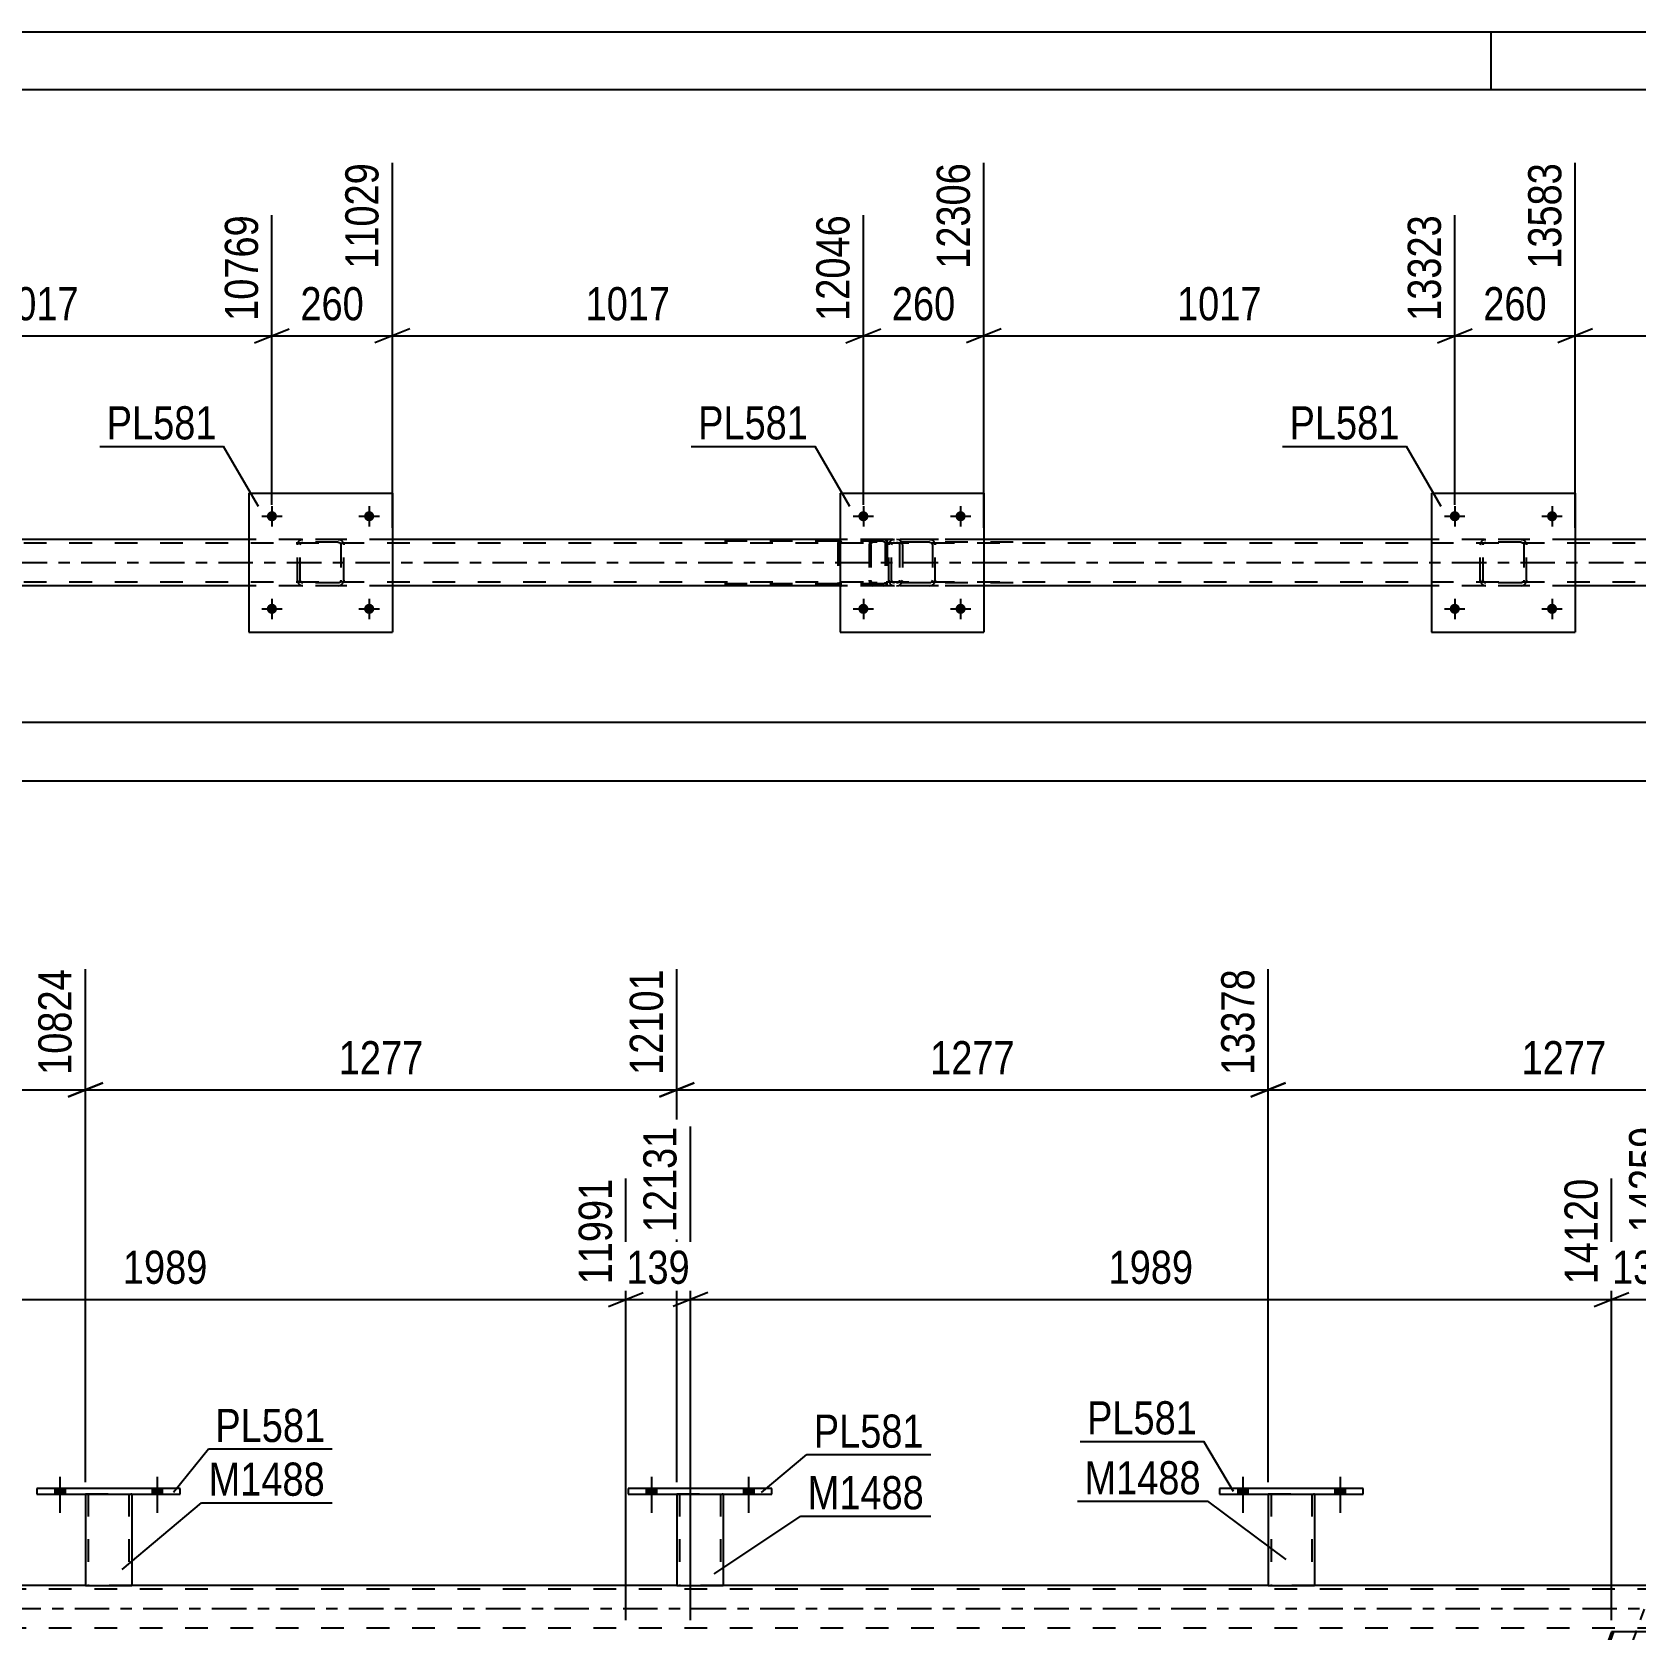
# Model space of a CAD drawing. Header units: millimetres. Extents: x 0 to 841, y 0 to 594.
# Drawn here: x 505 to 643.5, y 456 to 594 of the extents above; entities that cross this region are included whole.
import ezdxf

# ---------------------------------------------------------------- set-up
doc = ezdxf.new("R2010")
doc.units = ezdxf.units.MM
doc.linetypes.add('DXK_LINE_DOT2', pattern=[3.9198, 1.9599, -1.9599])
doc.linetypes.add('DXK_LINE_DOT3', pattern=[5.9187, 2.979, -0.9799, 0.9799, -0.9799])
doc.styles.add('Arial Narrow', font='ARIALN.TTF', dxfattribs={"height": 0.2})

# ---------------------------------------------------------------- blocks, each defined once
blk = doc.blocks.new('Unknown-814521776-1135')
at = {"color": 5, "linetype": 'Continuous'}
for p, q in [((841, 594), (0, 594)), ((631, 589), (631, 594)), ((836, 589), (5, 589))]:
    blk.add_line(p, q, dxfattribs=at)
blk = doc.blocks.new('Part-814521776-5015 - 4986')
at = {"color": 2, "linetype": 'Continuous'}
for p, q in [((523.7, 550.17), (485.02, 550.17)), ((574.78, 550.17), (536.1, 550.17)), ((625.86, 550.17), (587.18, 550.17)), ((676.95, 550.17), (638.26, 550.17)), ((523.7, 546.17), (485.02, 546.17)), ((574.78, 546.17), (536.1, 546.17)), ((625.86, 546.17), (587.18, 546.17)), ((676.95, 546.17), (638.26, 546.17))]:
    blk.add_line(p, q, dxfattribs=at)
at = {"color": 7, "linetype": 'DXK_LINE_DOT2'}
for p, q in [((536.1, 550.17), (523.7, 550.17)), ((587.18, 550.17), (574.78, 550.17)), ((638.26, 550.17), (625.86, 550.17)), ((757.11, 549.85), (94.93, 549.85)), ((757.11, 546.49), (94.93, 546.49)), ((536.1, 546.17), (523.7, 546.17)), ((587.18, 546.17), (574.78, 546.17)), ((638.26, 546.17), (625.86, 546.17))]:
    blk.add_line(p, q, dxfattribs=at)
at = {"color": 7, "linetype": 'DXK_LINE_DOT3'}
blk.add_line((94.93, 548.17), (757.11, 548.17), dxfattribs=at)
blk = doc.blocks.new('Bolt-814521776-5160 - 4986')
at = {"linetype": 'Continuous'}
for points in [[(628.3, 552.17, -1), (627.42, 552.17, -1)], [(636.7, 552.17, -1), (635.82, 552.17, -1)]]:
    blk.add_hatch(color=1, dxfattribs=at).paths.add_polyline_path(points)
at = {"color": 1, "linetype": 'Continuous'}
for p, q in [((627.86, 553.05), (627.86, 551.29)), ((636.26, 553.05), (636.26, 551.29)), ((626.98, 552.17), (628.74, 552.17)), ((635.38, 552.17), (637.14, 552.17))]:
    blk.add_line(p, q, dxfattribs=at)
blk = doc.blocks.new('Bolt-814521776-5163 - 4986')
at = {"linetype": 'Continuous'}
for points in [[(577.22, 544.17, -1), (576.34, 544.17, -1)], [(585.62, 544.17, -1), (584.74, 544.17, -1)]]:
    blk.add_hatch(color=1, dxfattribs=at).paths.add_polyline_path(points)
at = {"color": 1, "linetype": 'Continuous'}
for p, q in [((576.78, 545.05), (576.78, 543.29)), ((585.18, 545.05), (585.18, 543.29)), ((575.9, 544.17), (577.66, 544.17)), ((584.3, 544.17), (586.06, 544.17))]:
    blk.add_line(p, q, dxfattribs=at)
blk = doc.blocks.new('Part-814521776-5085 - 4986')
at = {"color": 7, "linetype": 'DXK_LINE_DOT2'}
for p, q in [((578.5, 550.17), (563.17, 550.17)), ((578.5, 550.01), (563.17, 550.01)), ((574.61, 549.97), (574.58, 549.85)), ((574.76, 549.91), (574.8, 549.96)), ((574.92, 550.17), (574.79, 550.14)), ((574.8, 549.96), (574.86, 549.99)), ((574.86, 549.99), (574.92, 550.01)), ((578.63, 550.14), (578.5, 550.17)), ((578.5, 550.01), (578.56, 549.99)), ((578.56, 549.99), (578.62, 549.96)), ((578.62, 549.96), (578.65, 549.91)), ((578.84, 549.85), (578.81, 549.97)), ((574.58, 549.85), (574.58, 546.49)), ((574.75, 549.85), (574.76, 549.91)), ((574.75, 549.85), (574.75, 546.49)), ((578.65, 549.91), (578.67, 549.85)), ((578.67, 549.85), (578.67, 546.49)), ((578.84, 549.85), (578.84, 546.49)), ((578.5, 546.33), (563.17, 546.33)), ((578.5, 546.17), (563.17, 546.17)), ((574.58, 546.49), (574.61, 546.36)), ((574.76, 546.43), (574.75, 546.49)), ((574.8, 546.37), (574.76, 546.43)), ((574.79, 546.19), (574.92, 546.17)), ((574.86, 546.34), (574.8, 546.37)), ((574.92, 546.33), (574.86, 546.34)), ((578.56, 546.34), (578.5, 546.33)), ((578.5, 546.17), (578.63, 546.19)), ((578.62, 546.37), (578.56, 546.34)), ((578.65, 546.43), (578.62, 546.37)), ((578.67, 546.49), (578.65, 546.43)), ((578.81, 546.36), (578.84, 546.49))]:
    blk.add_line(p, q, dxfattribs=at)
for centre, start, end in [((574.91, 549.83), 110.7583, 155.68), ((578.51, 549.83), 24.32, 69.2417), ((574.91, 546.5), 204.32, 249.2417), ((578.51, 546.5), 290.7583, 335.68)]:
    blk.add_arc(centre, 0.331, start, end, dxfattribs=at)
blk = doc.blocks.new('Part-814521776-5089 - 4986')
at = {"color": 7, "linetype": 'DXK_LINE_DOT2'}
for p, q in [((577.37, 550.03), (577.31, 549.87)), ((577.46, 550.13), (577.37, 550.03)), ((577.56, 550.17), (577.46, 550.13)), ((577.51, 549.91), (577.56, 549.93)), ((589.72, 550.17), (577.56, 550.17)), ((589.72, 549.93), (577.56, 549.93)), ((578.84, 550.17), (578.84, 549.93)), ((579.85, 550.13), (579.65, 550.17)), ((579.65, 549.93), (579.75, 549.91)), ((577.31, 549.87), (577.29, 549.69)), ((577.29, 549.69), (577.29, 546.65)), ((577.43, 549.69), (577.44, 549.78)), ((577.43, 549.69), (577.43, 546.65)), ((577.44, 549.78), (577.47, 549.86)), ((577.47, 549.86), (577.51, 549.91)), ((579.75, 549.91), (579.83, 549.86)), ((579.83, 549.86), (579.89, 549.78)), ((579.89, 549.78), (579.9, 549.69)), ((579.9, 549.69), (579.9, 546.65)), ((580.13, 549.82), (580.12, 549.87)), ((580.16, 549.69), (580.13, 549.82)), ((580.16, 549.69), (580.16, 546.65)), ((577.29, 546.65), (577.31, 546.46)), ((577.31, 546.46), (577.37, 546.31)), ((577.37, 546.31), (577.46, 546.2)), ((577.44, 546.55), (577.43, 546.65)), ((577.47, 546.48), (577.44, 546.55)), ((577.46, 546.2), (577.56, 546.17)), ((577.51, 546.42), (577.47, 546.48)), ((577.56, 546.41), (577.51, 546.42)), ((589.72, 546.41), (577.56, 546.41)), ((589.72, 546.17), (577.56, 546.17)), ((578.84, 546.17), (578.84, 546.41)), ((579.75, 546.42), (579.65, 546.41)), ((579.65, 546.17), (579.85, 546.2)), ((579.83, 546.48), (579.75, 546.42)), ((579.89, 546.55), (579.83, 546.48)), ((579.9, 546.65), (579.89, 546.55)), ((580.12, 546.46), (580.14, 546.58)), ((580.14, 546.58), (580.16, 546.65))]:
    blk.add_line(p, q, dxfattribs=at)
for centre, start, end in [((579.67, 549.67), 23.8494, 68.8059), ((579.67, 546.66), 291.1941, 336.1506)]:
    blk.add_arc(centre, 0.492, start, end, dxfattribs=at)
blk = doc.blocks.new('Part-814521776-5120 - 4986')
at = {"color": 7, "linetype": 'DXK_LINE_DOT2'}
for p, q in [((579.28, 550.13), (579.46, 550.17)), ((579.46, 550.17), (579.28, 550.13)), ((579.37, 549.91), (579.46, 549.93)), ((582.5, 550.17), (579.46, 550.17)), ((582.5, 549.93), (579.46, 549.93)), ((582.5, 550.17), (582.69, 550.13)), ((582.69, 550.13), (582.5, 550.17)), ((582.5, 549.93), (582.6, 549.91)), ((578.98, 549.69), (579.02, 549.87)), ((579.02, 549.87), (578.98, 549.69)), ((578.98, 546.65), (578.98, 549.69)), ((579.22, 549.69), (579.24, 549.78)), ((579.22, 546.65), (579.22, 549.69)), ((579.24, 549.78), (579.29, 549.86)), ((579.29, 549.86), (579.37, 549.91)), ((582.6, 549.91), (582.67, 549.86)), ((582.67, 549.86), (582.73, 549.78)), ((582.73, 549.78), (582.74, 549.69)), ((582.74, 549.69), (582.74, 546.65)), ((582.95, 549.87), (582.98, 549.69)), ((582.98, 549.69), (582.95, 549.87)), ((582.98, 546.65), (582.98, 549.69)), ((579.02, 546.46), (578.98, 546.65)), ((578.98, 546.65), (579.02, 546.46)), ((579.24, 546.55), (579.22, 546.65)), ((579.29, 546.48), (579.24, 546.55)), ((579.46, 546.17), (579.28, 546.2)), ((579.28, 546.2), (579.46, 546.17)), ((579.37, 546.42), (579.29, 546.48)), ((579.46, 546.41), (579.37, 546.42)), ((582.5, 546.41), (579.46, 546.41)), ((582.5, 546.17), (579.46, 546.17)), ((582.6, 546.42), (582.5, 546.41)), ((582.69, 546.2), (582.5, 546.17)), ((582.5, 546.17), (582.69, 546.2)), ((582.67, 546.48), (582.6, 546.42)), ((582.73, 546.55), (582.67, 546.48)), ((582.74, 546.65), (582.73, 546.55)), ((582.98, 546.65), (582.95, 546.46)), ((582.95, 546.46), (582.98, 546.65))]:
    blk.add_line(p, q, dxfattribs=at)
at = {"color": 7, "linetype": 'DXK_LINE_DOT3'}
blk.add_line((580.98, 548.17), (580.98, 548.17), dxfattribs=at)
at = {"color": 7, "linetype": 'DXK_LINE_DOT2'}
for centre, start, end in [((579.46, 549.69), 112.5, 157.5), ((579.46, 549.69), 112.5, 157.5), ((582.5, 549.69), 22.5, 67.5), ((582.5, 549.69), 22.5, 67.5), ((579.46, 546.65), 202.5, 247.5), ((579.46, 546.65), 202.5, 247.5), ((582.5, 546.65), 292.5, 337.5), ((582.5, 546.65), 292.5, 337.5)]:
    blk.add_arc(centre, 0.48, start, end, dxfattribs=at)
blk = doc.blocks.new('Bolt-814521776-5161 - 4986')
at = {"linetype": 'Continuous'}
for points in [[(628.3, 544.17, -1), (627.42, 544.17, -1)], [(636.7, 544.17, -1), (635.82, 544.17, -1)]]:
    blk.add_hatch(color=1, dxfattribs=at).paths.add_polyline_path(points)
at = {"color": 1, "linetype": 'Continuous'}
for p, q in [((627.86, 545.05), (627.86, 543.29)), ((636.26, 545.05), (636.26, 543.29)), ((626.98, 544.17), (628.74, 544.17)), ((635.38, 544.17), (637.14, 544.17))]:
    blk.add_line(p, q, dxfattribs=at)
blk = doc.blocks.new('Part-814521776-5113 - 4986')
at = {"color": 2, "linetype": 'Continuous'}
for p, q in [((625.86, 554.17), (625.86, 542.17)), ((625.86, 554.17), (638.26, 554.17)), ((638.26, 554.17), (638.26, 542.17)), ((625.86, 542.17), (638.26, 542.17))]:
    blk.add_line(p, q, dxfattribs=at)
blk = doc.blocks.new('Part-814521776-5114 - 4986')
at = {"color": 7, "linetype": 'DXK_LINE_DOT2'}
for p, q in [((630.36, 550.13), (630.54, 550.17)), ((630.54, 550.17), (630.36, 550.13)), ((630.45, 549.91), (630.54, 549.93)), ((633.58, 550.17), (630.54, 550.17)), ((633.58, 549.93), (630.54, 549.93)), ((633.58, 550.17), (633.77, 550.13)), ((633.77, 550.13), (633.58, 550.17)), ((633.58, 549.93), (633.68, 549.91)), ((630.06, 549.69), (630.1, 549.87)), ((630.1, 549.87), (630.06, 549.69)), ((630.06, 546.65), (630.06, 549.69)), ((630.3, 549.69), (630.32, 549.78)), ((630.3, 546.65), (630.3, 549.69)), ((630.32, 549.78), (630.38, 549.86)), ((630.38, 549.86), (630.45, 549.91)), ((633.68, 549.91), (633.75, 549.86)), ((633.75, 549.86), (633.81, 549.78)), ((633.81, 549.78), (633.82, 549.69)), ((633.82, 549.69), (633.82, 546.65)), ((634.03, 549.87), (634.06, 549.69)), ((634.06, 549.69), (634.03, 549.87)), ((634.06, 546.65), (634.06, 549.69)), ((630.1, 546.46), (630.06, 546.65)), ((630.06, 546.65), (630.1, 546.46)), ((630.32, 546.55), (630.3, 546.65)), ((630.38, 546.48), (630.32, 546.55)), ((630.54, 546.17), (630.36, 546.2)), ((630.36, 546.2), (630.54, 546.17)), ((630.45, 546.42), (630.38, 546.48)), ((630.54, 546.41), (630.45, 546.42)), ((633.58, 546.41), (630.54, 546.41)), ((633.58, 546.17), (630.54, 546.17)), ((633.68, 546.42), (633.58, 546.41)), ((633.77, 546.2), (633.58, 546.17)), ((633.58, 546.17), (633.77, 546.2)), ((633.75, 546.48), (633.68, 546.42)), ((633.81, 546.55), (633.75, 546.48)), ((633.82, 546.65), (633.81, 546.55)), ((634.06, 546.65), (634.03, 546.46)), ((634.03, 546.46), (634.06, 546.65))]:
    blk.add_line(p, q, dxfattribs=at)
at = {"color": 7, "linetype": 'DXK_LINE_DOT3'}
blk.add_line((632.06, 548.17), (632.06, 548.17), dxfattribs=at)
at = {"color": 7, "linetype": 'DXK_LINE_DOT2'}
for centre, start, end in [((630.54, 549.69), 112.5, 157.5), ((630.54, 549.69), 112.5, 157.5), ((633.58, 549.69), 22.5, 67.5), ((633.58, 549.69), 22.5, 67.5), ((630.54, 546.65), 202.5, 247.5), ((630.54, 546.65), 202.5, 247.5), ((633.58, 546.65), 292.5, 337.5), ((633.58, 546.65), 292.5, 337.5)]:
    blk.add_arc(centre, 0.48, start, end, dxfattribs=at)
blk = doc.blocks.new('Bolt-814521776-5162 - 4986')
at = {"linetype": 'Continuous'}
for points in [[(577.22, 552.17, -1), (576.34, 552.17, -1)], [(585.62, 552.17, -1), (584.74, 552.17, -1)]]:
    blk.add_hatch(color=1, dxfattribs=at).paths.add_polyline_path(points)
at = {"color": 1, "linetype": 'Continuous'}
for p, q in [((576.78, 553.05), (576.78, 551.29)), ((585.18, 553.05), (585.18, 551.29)), ((575.9, 552.17), (577.66, 552.17)), ((584.3, 552.17), (586.06, 552.17))]:
    blk.add_line(p, q, dxfattribs=at)
blk = doc.blocks.new('Part-814521776-5119 - 4986')
at = {"color": 2, "linetype": 'Continuous'}
for p, q in [((574.78, 554.17), (574.78, 542.17)), ((574.78, 554.17), (587.18, 554.17)), ((587.18, 554.17), (587.18, 542.17)), ((574.78, 542.17), (587.18, 542.17))]:
    blk.add_line(p, q, dxfattribs=at)
blk = doc.blocks.new('Part-814521776-5125 - 4986')
at = {"color": 2, "linetype": 'Continuous'}
for p, q in [((523.7, 554.17), (523.7, 542.17)), ((523.7, 554.17), (536.1, 554.17)), ((536.1, 554.17), (536.1, 542.17)), ((523.7, 542.17), (536.1, 542.17))]:
    blk.add_line(p, q, dxfattribs=at)
blk = doc.blocks.new('Part-814521776-5172 - 4986')
at = {"color": 7, "linetype": 'DXK_LINE_DOT2'}
for p, q in [((528.2, 550.13), (528.38, 550.17)), ((528.38, 550.17), (528.2, 550.13)), ((528.29, 549.91), (528.38, 549.93)), ((531.42, 550.17), (528.38, 550.17)), ((531.42, 549.93), (528.38, 549.93)), ((531.42, 550.17), (531.61, 550.13)), ((531.61, 550.13), (531.42, 550.17)), ((531.42, 549.93), (531.52, 549.91)), ((527.9, 549.69), (527.94, 549.87)), ((527.94, 549.87), (527.9, 549.69)), ((527.9, 546.65), (527.9, 549.69)), ((528.14, 549.69), (528.16, 549.78)), ((528.14, 546.65), (528.14, 549.69)), ((528.16, 549.78), (528.21, 549.86)), ((528.21, 549.86), (528.29, 549.91)), ((531.52, 549.91), (531.59, 549.86)), ((531.59, 549.86), (531.65, 549.78)), ((531.65, 549.78), (531.66, 549.69)), ((531.66, 549.69), (531.66, 546.65)), ((531.87, 549.87), (531.9, 549.69)), ((531.9, 549.69), (531.87, 549.87)), ((531.9, 546.65), (531.9, 549.69)), ((527.94, 546.46), (527.9, 546.65)), ((527.9, 546.65), (527.94, 546.46)), ((528.16, 546.55), (528.14, 546.65)), ((528.21, 546.48), (528.16, 546.55)), ((528.38, 546.17), (528.2, 546.2)), ((528.2, 546.2), (528.38, 546.17)), ((528.29, 546.42), (528.21, 546.48)), ((528.38, 546.41), (528.29, 546.42)), ((531.42, 546.41), (528.38, 546.41)), ((531.42, 546.17), (528.38, 546.17)), ((531.52, 546.42), (531.42, 546.41)), ((531.61, 546.2), (531.42, 546.17)), ((531.42, 546.17), (531.61, 546.2)), ((531.59, 546.48), (531.52, 546.42)), ((531.65, 546.55), (531.59, 546.48)), ((531.66, 546.65), (531.65, 546.55)), ((531.9, 546.65), (531.87, 546.46)), ((531.87, 546.46), (531.9, 546.65))]:
    blk.add_line(p, q, dxfattribs=at)
at = {"color": 7, "linetype": 'DXK_LINE_DOT3'}
blk.add_line((529.9, 548.17), (529.9, 548.17), dxfattribs=at)
at = {"color": 7, "linetype": 'DXK_LINE_DOT2'}
for centre, start, end in [((528.38, 549.69), 112.5, 157.5), ((528.38, 549.69), 112.5, 157.5), ((531.42, 549.69), 22.5, 67.5), ((531.42, 549.69), 22.5, 67.5), ((528.38, 546.65), 202.5, 247.5), ((528.38, 546.65), 202.5, 247.5), ((531.42, 546.65), 292.5, 337.5), ((531.42, 546.65), 292.5, 337.5)]:
    blk.add_arc(centre, 0.48, start, end, dxfattribs=at)
blk = doc.blocks.new('Bolt-814521776-5208 - 4986')
at = {"linetype": 'Continuous'}
for points in [[(526.14, 552.17, -1), (525.26, 552.17, -1)], [(534.54, 552.17, -1), (533.66, 552.17, -1)]]:
    blk.add_hatch(color=1, dxfattribs=at).paths.add_polyline_path(points)
at = {"color": 1, "linetype": 'Continuous'}
for p, q in [((525.7, 553.05), (525.7, 551.29)), ((534.1, 553.05), (534.1, 551.29)), ((524.82, 552.17), (526.58, 552.17)), ((533.22, 552.17), (534.98, 552.17))]:
    blk.add_line(p, q, dxfattribs=at)
blk = doc.blocks.new('Bolt-814521776-5209 - 4986')
at = {"linetype": 'Continuous'}
for points in [[(526.14, 544.17, -1), (525.26, 544.17, -1)], [(534.54, 544.17, -1), (533.66, 544.17, -1)]]:
    blk.add_hatch(color=1, dxfattribs=at).paths.add_polyline_path(points)
at = {"color": 1, "linetype": 'Continuous'}
for p, q in [((525.7, 545.05), (525.7, 543.29)), ((534.1, 545.05), (534.1, 543.29)), ((524.82, 544.17), (526.58, 544.17)), ((533.22, 544.17), (534.98, 544.17))]:
    blk.add_line(p, q, dxfattribs=at)
blk = doc.blocks.new('Bolt-814521776-3288 - 3269')
at = {"linetype": 'Continuous'}
for points in [[(609.11, 467.7), (609.99, 467.7), (609.99, 468.18), (609.11, 468.18)], [(617.51, 467.7), (618.39, 467.7), (618.39, 468.18), (617.51, 468.18)]]:
    blk.add_hatch(color=1, dxfattribs=at).paths.add_polyline_path(points)
at = {"color": 1, "linetype": 'Continuous'}
for p, q in [((609.55, 469.18), (609.55, 466.06)), ((617.95, 469.18), (617.95, 466.06)), ((609.11, 468.18), (609.11, 467.7)), ((609.99, 468.18), (609.99, 467.7)), ((617.51, 468.18), (617.51, 467.7)), ((618.39, 468.18), (618.39, 467.7))]:
    blk.add_line(p, q, dxfattribs=at)
blk = doc.blocks.new('Bolt-814521776-3289 - 3269')
at = {"linetype": 'Continuous'}
for points in [[(609.11, 467.7), (609.99, 467.7), (609.99, 468.18), (609.11, 468.18)], [(617.51, 467.7), (618.39, 467.7), (618.39, 468.18), (617.51, 468.18)]]:
    blk.add_hatch(color=1, dxfattribs=at).paths.add_polyline_path(points)
at = {"color": 1, "linetype": 'Continuous'}
for p, q in [((609.55, 469.18), (609.55, 466.06)), ((617.95, 469.18), (617.95, 466.06)), ((609.11, 468.18), (609.11, 467.7)), ((609.99, 468.18), (609.99, 467.7)), ((617.51, 468.18), (617.51, 467.7)), ((618.39, 468.18), (618.39, 467.7))]:
    blk.add_line(p, q, dxfattribs=at)
blk = doc.blocks.new('Bolt-814521776-3290 - 3269')
at = {"linetype": 'Continuous'}
for points in [[(558.03, 467.7), (558.91, 467.7), (558.91, 468.18), (558.03, 468.18)], [(566.43, 467.7), (567.31, 467.7), (567.31, 468.18), (566.43, 468.18)]]:
    blk.add_hatch(color=1, dxfattribs=at).paths.add_polyline_path(points)
at = {"color": 1, "linetype": 'Continuous'}
for p, q in [((558.47, 469.18), (558.47, 466.06)), ((566.87, 469.18), (566.87, 466.06)), ((558.03, 468.18), (558.03, 467.7)), ((558.91, 468.18), (558.91, 467.7)), ((566.43, 468.18), (566.43, 467.7)), ((567.31, 468.18), (567.31, 467.7))]:
    blk.add_line(p, q, dxfattribs=at)
blk = doc.blocks.new('Bolt-814521776-3291 - 3269')
at = {"linetype": 'Continuous'}
for points in [[(558.03, 467.7), (558.91, 467.7), (558.91, 468.18), (558.03, 468.18)], [(566.43, 467.7), (567.31, 467.7), (567.31, 468.18), (566.43, 468.18)]]:
    blk.add_hatch(color=1, dxfattribs=at).paths.add_polyline_path(points)
at = {"color": 1, "linetype": 'Continuous'}
for p, q in [((558.47, 469.18), (558.47, 466.06)), ((566.87, 469.18), (566.87, 466.06)), ((558.03, 468.18), (558.03, 467.7)), ((558.91, 468.18), (558.91, 467.7)), ((566.43, 468.18), (566.43, 467.7)), ((567.31, 468.18), (567.31, 467.7))]:
    blk.add_line(p, q, dxfattribs=at)
blk = doc.blocks.new('Bolt-814521776-3292 - 3269')
at = {"linetype": 'Continuous'}
for points in [[(506.95, 467.7), (507.83, 467.7), (507.83, 468.18), (506.95, 468.18)], [(515.35, 467.7), (516.23, 467.7), (516.23, 468.18), (515.35, 468.18)]]:
    blk.add_hatch(color=1, dxfattribs=at).paths.add_polyline_path(points)
at = {"color": 1, "linetype": 'Continuous'}
for p, q in [((507.39, 469.18), (507.39, 466.06)), ((515.79, 469.18), (515.79, 466.06)), ((506.95, 468.18), (506.95, 467.7)), ((507.83, 468.18), (507.83, 467.7)), ((515.35, 468.18), (515.35, 467.7)), ((516.23, 468.18), (516.23, 467.7))]:
    blk.add_line(p, q, dxfattribs=at)
blk = doc.blocks.new('Bolt-814521776-3293 - 3269')
at = {"linetype": 'Continuous'}
for points in [[(506.95, 467.7), (507.83, 467.7), (507.83, 468.18), (506.95, 468.18)], [(515.35, 467.7), (516.23, 467.7), (516.23, 468.18), (515.35, 468.18)]]:
    blk.add_hatch(color=1, dxfattribs=at).paths.add_polyline_path(points)
at = {"color": 1, "linetype": 'Continuous'}
for p, q in [((507.39, 469.18), (507.39, 466.06)), ((515.79, 469.18), (515.79, 466.06)), ((506.95, 468.18), (506.95, 467.7)), ((507.83, 468.18), (507.83, 467.7)), ((515.35, 468.18), (515.35, 467.7)), ((516.23, 468.18), (516.23, 467.7))]:
    blk.add_line(p, q, dxfattribs=at)
blk = doc.blocks.new('Part-814521776-3419 - 3269')
at = {"color": 2, "linetype": 'Continuous'}
for p, q in [((607.55, 468.18), (607.55, 467.7)), ((619.95, 468.18), (607.55, 468.18)), ((607.55, 467.7), (619.95, 467.7)), ((619.95, 467.7), (619.95, 468.18))]:
    blk.add_line(p, q, dxfattribs=at)
blk = doc.blocks.new('Part-814521776-3424 - 3269')
at = {"color": 7, "linetype": 'DXK_LINE_DOT2'}
for p, q in [((611.75, 467.71), (615.75, 467.71)), ((611.75, 467.7), (611.75, 467.71)), ((611.75, 467.71), (611.75, 467.7)), ((611.99, 467.71), (611.99, 459.8)), ((615.51, 467.71), (615.51, 459.8)), ((615.75, 467.71), (615.75, 467.7)), ((615.75, 467.7), (615.75, 467.71)), ((615.45, 459.8), (615.49, 459.8)), ((615.45, 459.8), (615.49, 459.8)), ((615.49, 459.8), (615.51, 459.8)), ((615.49, 459.8), (615.51, 459.8))]:
    blk.add_line(p, q, dxfattribs=at)
at = {"color": 2, "linetype": 'Continuous'}
for p, q in [((611.75, 467.7), (611.75, 459.8)), ((615.75, 467.7), (615.75, 459.8)), ((611.75, 459.8), (615.75, 459.8))]:
    blk.add_line(p, q, dxfattribs=at)
blk = doc.blocks.new('Part-814521776-3732 - 3269')
at = {"color": 7, "linetype": 'DXK_LINE_DOT3'}
blk.add_line((595.99, 325.18), (646.95, 465.19), dxfattribs=at)
at = {"color": 7, "linetype": 'DXK_LINE_DOT2'}
for p, q in [((641.57, 455.8), (597.45, 334.58)), ((645.49, 455.8), (601.36, 334.58)), ((645.66, 455.8), (644.13, 451.6)), ((597.28, 334.58), (599.03, 339.4)), ((603.29, 339.4), (601.54, 334.58)), ((601.54, 334.58), (597.28, 334.58))]:
    blk.add_line(p, q, dxfattribs=at)
at = {"color": 2, "linetype": 'Continuous'}
for p, q in [((641.4, 455.8), (599.03, 339.4)), ((645.66, 455.8), (641.4, 455.8)), ((644.13, 451.6), (603.29, 339.4))]:
    blk.add_line(p, q, dxfattribs=at)
blk = doc.blocks.new('Part-814521776-3429 - 3269')
at = {"color": 2, "linetype": 'Continuous'}
for p, q in [((556.47, 468.18), (556.47, 467.7)), ((568.87, 468.18), (556.47, 468.18)), ((556.47, 467.7), (568.87, 467.7)), ((568.87, 467.7), (568.87, 468.18))]:
    blk.add_line(p, q, dxfattribs=at)
blk = doc.blocks.new('Part-814521776-3434 - 3269')
at = {"color": 7, "linetype": 'DXK_LINE_DOT2'}
for p, q in [((560.67, 467.71), (564.67, 467.71)), ((560.67, 467.7), (560.67, 467.71)), ((560.67, 467.71), (560.67, 467.7)), ((560.91, 467.71), (560.91, 459.8)), ((564.43, 467.71), (564.43, 459.8)), ((564.67, 467.71), (564.67, 467.7)), ((564.67, 467.7), (564.67, 467.71)), ((564.37, 459.8), (564.41, 459.8)), ((564.37, 459.8), (564.41, 459.8)), ((564.41, 459.8), (564.43, 459.8)), ((564.41, 459.8), (564.43, 459.8))]:
    blk.add_line(p, q, dxfattribs=at)
at = {"color": 2, "linetype": 'Continuous'}
for p, q in [((560.67, 467.7), (560.67, 459.8)), ((564.67, 467.7), (564.67, 459.8)), ((560.67, 459.8), (564.67, 459.8))]:
    blk.add_line(p, q, dxfattribs=at)
blk = doc.blocks.new('Part-814521776-3439 - 3269')
at = {"color": 2, "linetype": 'Continuous'}
for p, q in [((505.39, 468.18), (505.39, 467.7)), ((517.79, 468.18), (505.39, 468.18)), ((505.39, 467.7), (517.79, 467.7)), ((517.79, 467.7), (517.79, 468.18))]:
    blk.add_line(p, q, dxfattribs=at)
blk = doc.blocks.new('Part-814521776-3444 - 3269')
at = {"color": 7, "linetype": 'DXK_LINE_DOT2'}
for p, q in [((509.59, 467.71), (513.59, 467.71)), ((509.59, 467.7), (509.59, 467.71)), ((509.59, 467.71), (509.59, 467.7)), ((509.83, 467.71), (509.83, 459.8)), ((513.35, 467.71), (513.35, 459.8)), ((513.59, 467.71), (513.59, 467.7)), ((513.59, 467.7), (513.59, 467.71)), ((513.29, 459.8), (513.33, 459.8)), ((513.29, 459.8), (513.33, 459.8)), ((513.33, 459.8), (513.35, 459.8)), ((513.33, 459.8), (513.35, 459.8))]:
    blk.add_line(p, q, dxfattribs=at)
at = {"color": 2, "linetype": 'Continuous'}
for p, q in [((509.59, 467.7), (509.59, 459.8)), ((513.59, 467.7), (513.59, 459.8)), ((509.59, 459.8), (513.59, 459.8))]:
    blk.add_line(p, q, dxfattribs=at)
blk = doc.blocks.new('Part-814521776-3675 - 3269')
at = {"color": 7, "linetype": 'DXK_LINE_DOT2'}
for p, q in [((782.79, 459.48), (76.61, 459.48)), ((513.59, 459.8), (509.59, 459.8)), ((564.67, 459.8), (560.67, 459.8)), ((615.75, 459.8), (611.75, 459.8)), ((782.79, 456.12), (76.61, 456.12))]:
    blk.add_line(p, q, dxfattribs=at)
at = {"color": 2, "linetype": 'Continuous'}
for p, q in [((509.59, 459.8), (462.51, 459.8)), ((560.67, 459.8), (513.59, 459.8)), ((611.75, 459.8), (564.67, 459.8)), ((662.83, 459.8), (615.75, 459.8))]:
    blk.add_line(p, q, dxfattribs=at)
at = {"color": 7, "linetype": 'DXK_LINE_DOT3'}
blk.add_line((76.61, 457.8), (782.79, 457.8), dxfattribs=at)
blk = doc.blocks.new('StraightDimension-814521776-5607 - 4986')
at = {"color": 7, "linetype": 'Continuous'}
for p, q in [((485.02, 551.17), (485.02, 580.87)), ((525.7, 553.17), (525.7, 578.19)), ((486.52, 568.35), (483.52, 567.15)), ((524.2, 567.15), (527.2, 568.35)), ((485.02, 567.75), (525.7, 567.75))]:
    blk.add_line(p, q, dxfattribs=at)
at = {"color": 0}
blk.add_wipeout([(509.62, 568.5), (509.62, 572.7), (501.11, 572.7), (501.11, 568.5)], dxfattribs=at)
at = {"color": 3, "style": 'Arial Narrow'}
blk.add_text('1017', height=2.863, dxfattribs=at).set_placement((501.71, 569.1))
at = {"color": 0, "linetype": 'Continuous'}
blk.add_wipeout([(525.1, 578.79), (520.9, 578.79), (520.9, 568.45), (525.1, 568.45)], dxfattribs=at)
at = {"color": 3, "linetype": 'Continuous', "style": 'Arial Narrow'}
blk.add_text('10769', height=2.863, rotation=90.0002, dxfattribs=at).set_placement((524.5, 569.05))
blk = doc.blocks.new('StraightDimension-814521776-5855 - 4986')
at = {"color": 7, "linetype": 'Continuous'}
blk.add_line((94.29, 529.32), (794.87, 529.32), dxfattribs=at)
blk = doc.blocks.new('StraightDimension-814521776-5627 - 4986')
at = {"color": 7, "linetype": 'Continuous'}
for p, q in [((536.1, 551.17), (536.1, 582.69)), ((525.7, 553.17), (525.7, 578.19)), ((524.2, 567.15), (527.2, 568.35)), ((537.6, 568.35), (534.6, 567.15)), ((525.7, 567.75), (536.1, 567.75))]:
    blk.add_line(p, q, dxfattribs=at)
at = {"color": 0}
blk.add_wipeout([(534.25, 568.5), (534.25, 572.7), (527.56, 572.7), (527.56, 568.5)], dxfattribs=at)
at = {"color": 3, "style": 'Arial Narrow'}
blk.add_text('260', height=2.863, dxfattribs=at).set_placement((528.16, 569.1))
at = {"color": 0, "linetype": 'Continuous'}
blk.add_wipeout([(535.5, 583.29), (531.3, 583.29), (531.3, 572.95), (535.5, 572.95)], dxfattribs=at)
at = {"color": 3, "linetype": 'Continuous', "style": 'Arial Narrow'}
blk.add_text('11029', height=2.863, rotation=90.0002, dxfattribs=at).set_placement((534.9, 573.55))
blk = doc.blocks.new('StraightDimension-814521776-5647 - 4986')
at = {"color": 7, "linetype": 'Continuous'}
for p, q in [((536.1, 551.17), (536.1, 582.69)), ((576.78, 553.17), (576.78, 578.19)), ((537.6, 568.35), (534.6, 567.15)), ((575.28, 567.15), (578.28, 568.35)), ((536.1, 567.75), (576.78, 567.75))]:
    blk.add_line(p, q, dxfattribs=at)
at = {"color": 0}
blk.add_wipeout([(560.7, 568.5), (560.7, 572.7), (552.19, 572.7), (552.19, 568.5)], dxfattribs=at)
at = {"color": 3, "style": 'Arial Narrow'}
blk.add_text('1017', height=2.863, dxfattribs=at).set_placement((552.79, 569.1))
at = {"color": 0, "linetype": 'Continuous'}
blk.add_wipeout([(576.18, 578.79), (571.98, 578.79), (571.98, 568.45), (576.18, 568.45)], dxfattribs=at)
at = {"color": 3, "linetype": 'Continuous', "style": 'Arial Narrow'}
blk.add_text('12046', height=2.863, rotation=90.0002, dxfattribs=at).set_placement((575.58, 569.05))
blk = doc.blocks.new('StraightDimension-814521776-5667 - 4986')
at = {"color": 7, "linetype": 'Continuous'}
for p, q in [((587.18, 551.17), (587.18, 582.69)), ((576.78, 553.17), (576.78, 578.19)), ((575.28, 567.15), (578.28, 568.35)), ((588.68, 568.35), (585.68, 567.15)), ((576.78, 567.75), (587.18, 567.75))]:
    blk.add_line(p, q, dxfattribs=at)
at = {"color": 0}
blk.add_wipeout([(585.33, 568.5), (585.33, 572.7), (578.64, 572.7), (578.64, 568.5)], dxfattribs=at)
at = {"color": 3, "style": 'Arial Narrow'}
blk.add_text('260', height=2.863, dxfattribs=at).set_placement((579.24, 569.1))
at = {"color": 0, "linetype": 'Continuous'}
blk.add_wipeout([(586.58, 583.29), (582.38, 583.29), (582.38, 572.95), (586.58, 572.95)], dxfattribs=at)
at = {"color": 3, "linetype": 'Continuous', "style": 'Arial Narrow'}
blk.add_text('12306', height=2.863, rotation=90.0002, dxfattribs=at).set_placement((585.98, 573.55))
blk = doc.blocks.new('StraightDimension-814521776-5687 - 4986')
at = {"color": 7, "linetype": 'Continuous'}
for p, q in [((587.18, 551.17), (587.18, 582.69)), ((627.86, 553.17), (627.86, 578.19)), ((588.68, 568.35), (585.68, 567.15)), ((626.36, 567.15), (629.36, 568.35)), ((587.18, 567.75), (627.86, 567.75))]:
    blk.add_line(p, q, dxfattribs=at)
at = {"color": 0}
blk.add_wipeout([(611.78, 568.5), (611.78, 572.7), (603.27, 572.7), (603.27, 568.5)], dxfattribs=at)
at = {"color": 3, "style": 'Arial Narrow'}
blk.add_text('1017', height=2.863, dxfattribs=at).set_placement((603.87, 569.1))
at = {"color": 0, "linetype": 'Continuous'}
blk.add_wipeout([(627.26, 578.79), (623.06, 578.79), (623.06, 568.45), (627.26, 568.45)], dxfattribs=at)
at = {"color": 3, "linetype": 'Continuous', "style": 'Arial Narrow'}
blk.add_text('13323', height=2.863, rotation=90.0002, dxfattribs=at).set_placement((626.66, 569.05))
blk = doc.blocks.new('StraightDimension-814521776-5707 - 4986')
at = {"color": 7, "linetype": 'Continuous'}
for p, q in [((638.26, 551.17), (638.26, 582.69)), ((627.86, 553.17), (627.86, 578.19)), ((626.36, 567.15), (629.36, 568.35)), ((639.76, 568.35), (636.76, 567.15)), ((627.86, 567.75), (638.26, 567.75))]:
    blk.add_line(p, q, dxfattribs=at)
at = {"color": 0}
blk.add_wipeout([(636.41, 568.5), (636.41, 572.7), (629.72, 572.7), (629.72, 568.5)], dxfattribs=at)
at = {"color": 3, "style": 'Arial Narrow'}
blk.add_text('260', height=2.863, dxfattribs=at).set_placement((630.32, 569.1))
at = {"color": 0, "linetype": 'Continuous'}
blk.add_wipeout([(637.66, 583.29), (633.46, 583.29), (633.46, 572.95), (637.66, 572.95)], dxfattribs=at)
at = {"color": 3, "linetype": 'Continuous', "style": 'Arial Narrow'}
blk.add_text('13583', height=2.863, rotation=90.0002, dxfattribs=at).set_placement((637.06, 573.55))
blk = doc.blocks.new('StraightDimension-814521776-5727 - 4986')
at = {"color": 7, "linetype": 'Continuous'}
for p, q in [((638.26, 551.17), (638.26, 582.69)), ((678.95, 553.17), (678.95, 578.19)), ((639.76, 568.35), (636.76, 567.15)), ((677.45, 567.15), (680.45, 568.35)), ((638.26, 567.75), (678.95, 567.75))]:
    blk.add_line(p, q, dxfattribs=at)
at = {"color": 0}
blk.add_wipeout([(662.86, 568.5), (662.86, 572.7), (654.35, 572.7), (654.35, 568.5)], dxfattribs=at)
at = {"color": 3, "style": 'Arial Narrow'}
blk.add_text('1017', height=2.863, dxfattribs=at).set_placement((654.95, 569.1))
at = {"color": 0, "linetype": 'Continuous'}
blk.add_wipeout([(678.35, 578.79), (674.15, 578.79), (674.15, 568.45), (678.35, 568.45)], dxfattribs=at)
at = {"color": 3, "linetype": 'Continuous', "style": 'Arial Narrow'}
blk.add_text('14600', height=2.863, rotation=90.0002, dxfattribs=at).set_placement((677.75, 569.05))
blk = doc.blocks.new('StraightDimension-814521776-8543 - 4986')
at = {"color": 7, "linetype": 'Continuous'}
blk.add_line((94.93, 534.39), (794.23, 534.39), dxfattribs=at)
blk = doc.blocks.new('StraightDimension-814521776-4659 - 3269')
at = {"color": 7, "linetype": 'Continuous'}
for p, q in [((561.84, 456.8), (561.84, 499.45)), ((641.4, 456.8), (641.4, 494.95)), ((563.34, 485.11), (560.34, 483.91)), ((639.9, 483.91), (642.9, 485.11)), ((561.84, 484.51), (641.4, 484.51))]:
    blk.add_line(p, q, dxfattribs=at)
at = {"color": 0}
blk.add_wipeout([(605.88, 485.26), (605.88, 489.46), (597.36, 489.46), (597.36, 485.26)], dxfattribs=at)
at = {"color": 3, "style": 'Arial Narrow'}
blk.add_text('1989', height=2.863, dxfattribs=at).set_placement((597.96, 485.86))
at = {"color": 0, "linetype": 'Continuous'}
blk.add_wipeout([(640.8, 495.55), (636.6, 495.55), (636.6, 485.21), (640.8, 485.21)], dxfattribs=at)
at = {"color": 3, "linetype": 'Continuous', "style": 'Arial Narrow'}
blk.add_text('14120', height=2.863, rotation=90.0002, dxfattribs=at).set_placement((640.2, 485.81))
blk = doc.blocks.new('StraightDimension-814521776-4085 - 3269')
at = {"color": 7, "linetype": 'Continuous'}
for p, q in [((509.59, 468.71), (509.59, 513.05)), ((560.67, 468.71), (560.67, 513.05)), ((511.09, 503.21), (508.09, 502.01)), ((559.17, 502.01), (562.17, 503.21)), ((509.59, 502.61), (560.67, 502.61))]:
    blk.add_line(p, q, dxfattribs=at)
at = {"color": 0}
blk.add_wipeout([(539.38, 503.36), (539.38, 507.56), (530.87, 507.56), (530.87, 503.36)], dxfattribs=at)
at = {"color": 3, "style": 'Arial Narrow'}
blk.add_text('1277', height=2.863, dxfattribs=at).set_placement((531.47, 503.96))
at = {"color": 0, "linetype": 'Continuous'}
blk.add_wipeout([(560.07, 513.65), (555.87, 513.65), (555.87, 503.31), (560.07, 503.31)], dxfattribs=at)
at = {"color": 3, "linetype": 'Continuous', "style": 'Arial Narrow'}
blk.add_text('12101', height=2.863, rotation=90.0002, dxfattribs=at).set_placement((559.47, 503.91))
blk = doc.blocks.new('StraightDimension-814521776-4095 - 3269')
at = {"color": 7, "linetype": 'Continuous'}
for p, q in [((560.67, 468.71), (560.67, 513.05)), ((611.75, 468.71), (611.75, 513.05)), ((562.17, 503.21), (559.17, 502.01)), ((610.25, 502.01), (613.25, 503.21)), ((560.67, 502.61), (611.75, 502.61))]:
    blk.add_line(p, q, dxfattribs=at)
at = {"color": 0}
blk.add_wipeout([(590.46, 503.36), (590.46, 507.56), (581.95, 507.56), (581.95, 503.36)], dxfattribs=at)
at = {"color": 3, "style": 'Arial Narrow'}
blk.add_text('1277', height=2.863, dxfattribs=at).set_placement((582.55, 503.96))
at = {"color": 0, "linetype": 'Continuous'}
blk.add_wipeout([(611.15, 513.65), (606.95, 513.65), (606.95, 503.31), (611.15, 503.31)], dxfattribs=at)
at = {"color": 3, "linetype": 'Continuous', "style": 'Arial Narrow'}
blk.add_text('13378', height=2.863, rotation=90.0002, dxfattribs=at).set_placement((610.55, 503.91))
blk = doc.blocks.new('StraightDimension-814521776-4075 - 3269')
at = {"color": 7, "linetype": 'Continuous'}
for p, q in [((509.59, 468.71), (509.59, 513.05)), ((458.51, 468.71), (458.51, 511.22)), ((460.01, 503.21), (457.01, 502.01)), ((508.09, 502.01), (511.09, 503.21)), ((458.51, 502.61), (509.59, 502.61))]:
    blk.add_line(p, q, dxfattribs=at)
at = {"color": 0}
blk.add_wipeout([(488.3, 503.36), (488.3, 507.56), (479.79, 507.56), (479.79, 503.36)], dxfattribs=at)
at = {"color": 3, "style": 'Arial Narrow'}
blk.add_text('1277', height=2.863, dxfattribs=at).set_placement((480.39, 503.96))
at = {"color": 0, "linetype": 'Continuous'}
blk.add_wipeout([(508.99, 513.65), (504.79, 513.65), (504.79, 503.31), (508.99, 503.31)], dxfattribs=at)
at = {"color": 3, "linetype": 'Continuous', "style": 'Arial Narrow'}
blk.add_text('10824', height=2.863, rotation=90.0002, dxfattribs=at).set_placement((508.39, 503.91))
blk = doc.blocks.new('StraightDimension-814521776-4105 - 3269')
at = {"color": 7, "linetype": 'Continuous'}
for p, q in [((611.75, 468.71), (611.75, 513.05)), ((662.83, 468.71), (662.83, 513.05)), ((613.25, 503.21), (610.25, 502.01)), ((661.33, 502.01), (664.33, 503.21)), ((611.75, 502.61), (662.83, 502.61))]:
    blk.add_line(p, q, dxfattribs=at)
at = {"color": 0}
blk.add_wipeout([(641.55, 503.36), (641.55, 507.56), (633.03, 507.56), (633.03, 503.36)], dxfattribs=at)
at = {"color": 3, "style": 'Arial Narrow'}
blk.add_text('1277', height=2.863, dxfattribs=at).set_placement((633.63, 503.96))
at = {"color": 0, "linetype": 'Continuous'}
blk.add_wipeout([(662.23, 513.65), (658.03, 513.65), (658.03, 503.31), (662.23, 503.31)], dxfattribs=at)
at = {"color": 3, "linetype": 'Continuous', "style": 'Arial Narrow'}
blk.add_text('14655', height=2.863, rotation=90.0002, dxfattribs=at).set_placement((661.63, 503.91))
blk = doc.blocks.new('StraightDimension-814521776-4697 - 3269')
at = {"color": 7, "linetype": 'Continuous'}
for p, q in [((476.71, 456.8), (476.71, 499.45)), ((556.26, 456.8), (556.26, 494.95)), ((478.21, 485.11), (475.21, 483.91)), ((554.76, 483.91), (557.76, 485.11)), ((476.71, 484.51), (556.26, 484.51))]:
    blk.add_line(p, q, dxfattribs=at)
at = {"color": 0}
blk.add_wipeout([(520.74, 485.26), (520.74, 489.46), (512.23, 489.46), (512.23, 485.26)], dxfattribs=at)
at = {"color": 3, "style": 'Arial Narrow'}
blk.add_text('1989', height=2.863, dxfattribs=at).set_placement((512.83, 485.86))
at = {"color": 0, "linetype": 'Continuous'}
blk.add_wipeout([(555.66, 495.55), (551.46, 495.55), (551.46, 485.21), (555.66, 485.21)], dxfattribs=at)
at = {"color": 3, "linetype": 'Continuous', "style": 'Arial Narrow'}
blk.add_text('11991', height=2.863, rotation=90.0002, dxfattribs=at).set_placement((555.06, 485.81))
blk = doc.blocks.new('StraightDimension-814521776-4640 - 3269')
at = {"color": 7, "linetype": 'Continuous'}
for p, q in [((646.97, 456.8), (646.97, 499.45)), ((641.4, 456.8), (641.4, 494.95)), ((639.9, 483.91), (642.9, 485.11)), ((648.47, 485.11), (645.47, 483.91)), ((641.4, 484.51), (646.97, 484.51))]:
    blk.add_line(p, q, dxfattribs=at)
at = {"color": 0}
blk.add_wipeout([(647.53, 485.26), (647.53, 489.46), (640.84, 489.46), (640.84, 485.26)], dxfattribs=at)
at = {"color": 3, "style": 'Arial Narrow'}
blk.add_text('139', height=2.863, dxfattribs=at).set_placement((641.44, 485.86))
at = {"color": 0, "linetype": 'Continuous'}
blk.add_wipeout([(646.37, 500.05), (642.17, 500.05), (642.17, 489.71), (646.37, 489.71)], dxfattribs=at)
at = {"color": 3, "linetype": 'Continuous', "style": 'Arial Narrow'}
blk.add_text('14259', height=2.863, rotation=90.0002, dxfattribs=at).set_placement((645.77, 490.31))
blk = doc.blocks.new('StraightDimension-814521776-4678 - 3269')
at = {"color": 7, "linetype": 'Continuous'}
for p, q in [((561.84, 456.8), (561.84, 499.45)), ((556.26, 456.8), (556.26, 494.95)), ((554.76, 483.91), (557.76, 485.11)), ((563.34, 485.11), (560.34, 483.91)), ((556.26, 484.51), (561.84, 484.51))]:
    blk.add_line(p, q, dxfattribs=at)
at = {"color": 0}
blk.add_wipeout([(562.39, 485.26), (562.39, 489.46), (555.71, 489.46), (555.71, 485.26)], dxfattribs=at)
at = {"color": 3, "style": 'Arial Narrow'}
blk.add_text('139', height=2.863, dxfattribs=at).set_placement((556.31, 485.86))
at = {"color": 0, "linetype": 'Continuous'}
blk.add_wipeout([(561.24, 500.05), (557.04, 500.05), (557.04, 489.71), (561.24, 489.71)], dxfattribs=at)
at = {"color": 3, "linetype": 'Continuous', "style": 'Arial Narrow'}
blk.add_text('12131', height=2.863, rotation=90.0002, dxfattribs=at).set_placement((560.64, 490.31))
blk = doc.blocks.new('Mark-814521776-5109 - 4986')
at = {"color": 0}
blk.add_wipeout([(623.09, 558.81), (623.09, 561.81), (613.59, 561.81), (613.59, 558.81)], dxfattribs=at)
blk.add_wipeout([(623.09, 558.81), (623.09, 561.81), (613.59, 561.81), (613.59, 558.81)], dxfattribs=at)
at = {"color": 30, "linetype": 'Continuous'}
for p in [(612.99, 558.21), (626.69, 553.02)]:
    blk.add_line(p, (623.69, 558.21), dxfattribs=at)
at = {"color": 3, "style": 'Arial Narrow'}
blk.add_text('PL581', height=2.863, dxfattribs=at).set_placement((613.59, 558.81))
blk = doc.blocks.new('Mark-814521776-5115 - 4986')
at = {"color": 0}
blk.add_wipeout([(572.01, 558.81), (572.01, 561.81), (562.51, 561.81), (562.51, 558.81)], dxfattribs=at)
blk.add_wipeout([(572.01, 558.81), (572.01, 561.81), (562.51, 561.81), (562.51, 558.81)], dxfattribs=at)
at = {"color": 30, "linetype": 'Continuous'}
for p in [(561.91, 558.21), (575.61, 553.02)]:
    blk.add_line(p, (572.61, 558.21), dxfattribs=at)
at = {"color": 3, "style": 'Arial Narrow'}
blk.add_text('PL581', height=2.863, dxfattribs=at).set_placement((562.51, 558.81))
blk = doc.blocks.new('Mark-814521776-5121 - 4986')
at = {"color": 0}
blk.add_wipeout([(520.93, 558.81), (520.93, 561.81), (511.43, 561.81), (511.43, 558.81)], dxfattribs=at)
blk.add_wipeout([(520.93, 558.81), (520.93, 561.81), (511.43, 561.81), (511.43, 558.81)], dxfattribs=at)
at = {"color": 30, "linetype": 'Continuous'}
for p in [(510.83, 558.21), (524.53, 553.02)]:
    blk.add_line(p, (521.53, 558.21), dxfattribs=at)
at = {"color": 3, "style": 'Arial Narrow'}
blk.add_text('PL581', height=2.863, dxfattribs=at).set_placement((511.43, 558.81))
blk = doc.blocks.new('Mark-814521776-3415 - 3269')
at = {"color": 0}
blk.add_wipeout([(605.6, 472.85), (605.6, 475.85), (596.1, 475.85), (596.1, 472.85)], dxfattribs=at)
blk.add_wipeout([(605.6, 472.85), (605.6, 475.85), (596.1, 475.85), (596.1, 472.85)], dxfattribs=at)
at = {"color": 30, "linetype": 'Continuous'}
for p in [(595.5, 472.25), (608.74, 467.92)]:
    blk.add_line(p, (606.2, 472.25), dxfattribs=at)
at = {"color": 3, "style": 'Arial Narrow'}
blk.add_text('PL581', height=2.863, dxfattribs=at).set_placement((596.1, 472.85))
blk = doc.blocks.new('Mark-814521776-3420 - 3269')
at = {"color": 0}
blk.add_wipeout([(605.93, 467.67), (605.93, 470.67), (595.88, 470.67), (595.88, 467.67)], dxfattribs=at)
blk.add_wipeout([(605.93, 467.67), (605.93, 470.67), (595.88, 470.67), (595.88, 467.67)], dxfattribs=at)
at = {"color": 30, "linetype": 'Continuous'}
for p in [(595.28, 467.07), (613.3, 462.03)]:
    blk.add_line(p, (606.53, 467.07), dxfattribs=at)
at = {"color": 3, "style": 'Arial Narrow'}
blk.add_text('M1488', height=2.863, dxfattribs=at).set_placement((595.88, 467.67))
blk = doc.blocks.new('Mark-814521776-3425 - 3269')
at = {"color": 0}
blk.add_wipeout([(582.01, 471.7), (582.01, 474.7), (572.5, 474.7), (572.5, 471.7)], dxfattribs=at)
blk.add_wipeout([(582.01, 471.7), (582.01, 474.7), (572.5, 474.7), (572.5, 471.7)], dxfattribs=at)
at = {"color": 30, "linetype": 'Continuous'}
for p, q in [((567.98, 467.84), (571.9, 471.1)), ((571.9, 471.1), (582.61, 471.1))]:
    blk.add_line(p, q, dxfattribs=at)
at = {"color": 3, "style": 'Arial Narrow'}
blk.add_text('PL581', height=2.863, dxfattribs=at).set_placement((572.5, 471.7))
blk = doc.blocks.new('Mark-814521776-3430 - 3269')
at = {"color": 0}
blk.add_wipeout([(582.02, 466.38), (582.02, 469.38), (571.97, 469.38), (571.97, 466.38)], dxfattribs=at)
blk.add_wipeout([(582.02, 466.38), (582.02, 469.38), (571.97, 469.38), (571.97, 466.38)], dxfattribs=at)
at = {"color": 30, "linetype": 'Continuous'}
for p, q in [((563.9, 460.8), (571.37, 465.78)), ((571.37, 465.78), (582.62, 465.78))]:
    blk.add_line(p, q, dxfattribs=at)
at = {"color": 3, "style": 'Arial Narrow'}
blk.add_text('M1488', height=2.863, dxfattribs=at).set_placement((571.97, 466.38))
blk = doc.blocks.new('Mark-814521776-3435 - 3269')
at = {"color": 0}
blk.add_wipeout([(530.31, 472.19), (530.31, 475.19), (520.81, 475.19), (520.81, 472.19)], dxfattribs=at)
blk.add_wipeout([(530.31, 472.19), (530.31, 475.19), (520.81, 475.19), (520.81, 472.19)], dxfattribs=at)
at = {"color": 30, "linetype": 'Continuous'}
for p, q in [((517.21, 467.87), (520.21, 471.59)), ((520.21, 471.59), (530.91, 471.59))]:
    blk.add_line(p, q, dxfattribs=at)
at = {"color": 3, "style": 'Arial Narrow'}
blk.add_text('PL581', height=2.863, dxfattribs=at).set_placement((520.81, 472.19))
blk = doc.blocks.new('Mark-814521776-3440 - 3269')
at = {"color": 0}
blk.add_wipeout([(530.29, 467.55), (530.29, 470.55), (520.23, 470.55), (520.23, 467.55)], dxfattribs=at)
blk.add_wipeout([(530.29, 467.55), (530.29, 470.55), (520.23, 470.55), (520.23, 467.55)], dxfattribs=at)
at = {"color": 30, "linetype": 'Continuous'}
for p, q in [((512.76, 461.18), (519.63, 466.95)), ((519.63, 466.95), (530.89, 466.95))]:
    blk.add_line(p, q, dxfattribs=at)
at = {"color": 3, "style": 'Arial Narrow'}
blk.add_text('M1488', height=2.863, dxfattribs=at).set_placement((520.23, 467.55))

msp = doc.modelspace()

# ---------------------------------------------------------------- block references
for name in ['Unknown-814521776-1135', 'Part-814521776-5125 - 4986', 'Part-814521776-5119 - 4986', 'Part-814521776-5113 - 4986', 'Bolt-814521776-5208 - 4986', 'Bolt-814521776-5162 - 4986', 'Bolt-814521776-5160 - 4986', 'Part-814521776-5015 - 4986', 'Part-814521776-5172 - 4986', 'Part-814521776-5085 - 4986', 'Part-814521776-5089 - 4986', 'Part-814521776-5120 - 4986', 'Part-814521776-5114 - 4986', 'Bolt-814521776-5209 - 4986', 'Bolt-814521776-5163 - 4986', 'Bolt-814521776-5161 - 4986', 'Bolt-814521776-3292 - 3269', 'Bolt-814521776-3293 - 3269', 'Bolt-814521776-3290 - 3269', 'Bolt-814521776-3291 - 3269', 'Bolt-814521776-3288 - 3269', 'Bolt-814521776-3289 - 3269', 'Part-814521776-3439 - 3269', 'Part-814521776-3444 - 3269', 'Part-814521776-3429 - 3269', 'Part-814521776-3434 - 3269', 'Part-814521776-3419 - 3269', 'Part-814521776-3424 - 3269', 'Part-814521776-3732 - 3269', 'Part-814521776-3675 - 3269']:
    msp.add_blockref(name, (0, 0))

# ---------------------------------------------------------------- next in the draw order: block references
for name in ['StraightDimension-814521776-5607 - 4986', 'StraightDimension-814521776-5855 - 4986', 'StraightDimension-814521776-4659 - 3269']:
    msp.add_blockref(name, (0, 0))

# ---------------------------------------------------------------- next in the draw order: block references
for name in ['StraightDimension-814521776-5627 - 4986', 'StraightDimension-814521776-8543 - 4986', 'StraightDimension-814521776-4085 - 3269']:
    msp.add_blockref(name, (0, 0))

# ---------------------------------------------------------------- next in the draw order: block references
for name in ['StraightDimension-814521776-5647 - 4986', 'Mark-814521776-5121 - 4986', 'StraightDimension-814521776-4075 - 3269', 'StraightDimension-814521776-4095 - 3269']:
    msp.add_blockref(name, (0, 0))

# ---------------------------------------------------------------- next in the draw order: block references
for name in ['StraightDimension-814521776-5667 - 4986', 'StraightDimension-814521776-4105 - 3269', 'StraightDimension-814521776-4697 - 3269', 'Mark-814521776-3415 - 3269', 'Mark-814521776-3425 - 3269']:
    msp.add_blockref(name, (0, 0))

# ---------------------------------------------------------------- next in the draw order: block references
for name in ['StraightDimension-814521776-5687 - 4986', 'Mark-814521776-5115 - 4986', 'StraightDimension-814521776-4678 - 3269', 'StraightDimension-814521776-4640 - 3269', 'Mark-814521776-3435 - 3269', 'Mark-814521776-3420 - 3269']:
    msp.add_blockref(name, (0, 0))

# ---------------------------------------------------------------- next in the draw order: block references
for name in ['StraightDimension-814521776-5707 - 4986', 'Mark-814521776-3440 - 3269', 'Mark-814521776-3430 - 3269']:
    msp.add_blockref(name, (0, 0))

# ---------------------------------------------------------------- next in the draw order: block references
for name in ['StraightDimension-814521776-5727 - 4986', 'Mark-814521776-5109 - 4986']:
    msp.add_blockref(name, (0, 0))

doc.saveas('drawing.dxf')
